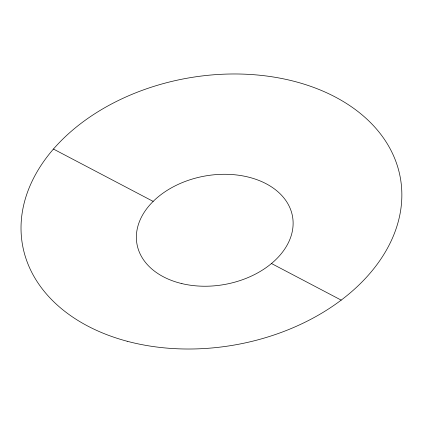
<?xml version="1.0" encoding="UTF-8"?>
<svg xmlns="http://www.w3.org/2000/svg" width="423" height="423" viewBox="0 0 423 423"><rect width="100%" height="100%" fill="white"/><g stroke="black" fill="none" stroke-linecap="round" stroke-linejoin="round"><path stroke-width="0.63" d="M53.446 149.049L153.158 201.396M271.481 263.518L341.192 300.119M127.175 341.255A191.873 135.482 -10 0 0 401.453 186.057A191.873 135.482 -10 0 0 105.687 107.172A191.873 135.482 -10 0 0 127.175 341.255M181.869 283.606A78.99 55.106 -10 0 0 292.801 218.268A78.99 55.106 -10 0 0 169.57 188.901A78.99 55.106 -10 0 0 181.869 283.606"/></g></svg>
